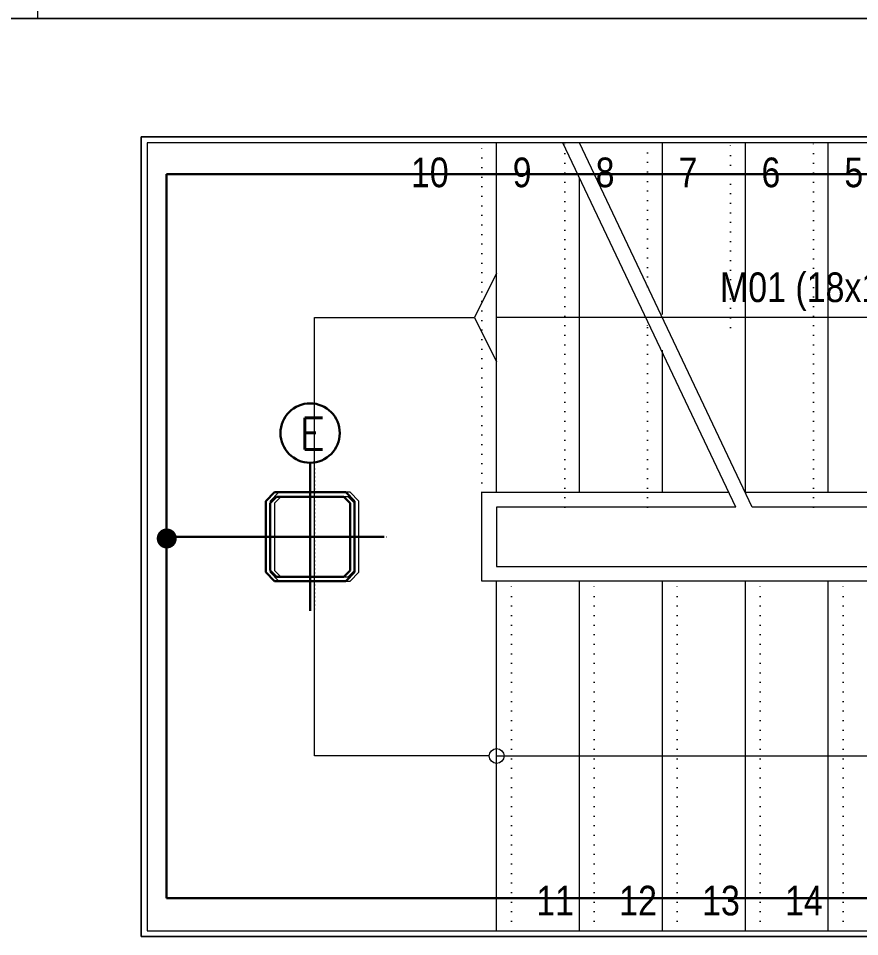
# Model space of a CAD drawing. Extents: x -2012 to 34975, y -1043 to 8321.
# Drawn here: x 9804.3 to 10088.4, y 352.5 to 662.5 of the extents above; entities that cross this region are included whole.
import ezdxf
from ezdxf.enums import TextEntityAlignment as Align

# ---------------------------------------------------------------- set-up
doc = ezdxf.new("R2010")
doc.units = 0
doc.header["$LTSCALE"] = 25
doc.linetypes.add('DOT2', pattern=[0.125, 0, -0.125])
doc.layers.get('0').update_dxf_attribs({"color": 9, "lineweight": 9})
for name, color, linetype, lineweight in [('00', 9, 'Continuous', 9), ('01', 9, 'Continuous', 9), ('14', 9, 'Continuous', 9), ('19', 9, 'Continuous', 9), ('19D', 9, 'DOT2', 9), ('21', 9, 'Continuous', 9), ('E-2x18(W) PL DOWNLIGHT ARMATÜR (SIVAÜSTÜ)', 7, 'Continuous', 30), ('E-ACİL AYDINLATMA KİTİ', 7, 'Continuous', 30), ('E-KABLO', 7, 'Continuous', 30), ('E-YUKARI ÇIKAN HAT', 7, 'Continuous', 30)]:
    doc.layers.add(name, color=color, linetype=linetype, lineweight=lineweight)
doc.styles.add('E-YAZI', font='txttw.shx')
doc.styles.add('MuuM_TEXT-STANDART', font='ARIALN.TTF')

# ---------------------------------------------------------------- blocks, each defined once
blk = doc.blocks.new('0_arrowstairs')
blk.add_lwpolyline([(0, 0), (0, -30), (15, 0), (0, 30)], close=True)
blk = doc.blocks.new('*U512')
blk.add_lwpolyline([(0, 0), (0, 392)])
blk.add_circle((0, 0), 5)
at = {"rotation": 90}
blk.add_blockref('0_arrowstairs', (0, 392), dxfattribs=at)
blk = doc.blocks.new('*U513')
blk.add_lwpolyline([(0, 0), (0, 504)])
blk.add_circle((0, 0), 5)
at = {"rotation": 90}
blk.add_blockref('0_arrowstairs', (0, 504), dxfattribs=at)
blk = doc.blocks.new('merd.1.mekanik')
at = {"layer": '19', "linetype": 'Continuous'}
for points in [[(9243.97, 502.5), (9243.97, 620.5)], [(9324.71, 497.5), (9266.38, 620.5)], [(9330.3, 497.5), (9271.97, 620.5)], [(9299.97, 562.5), (9299.97, 620.5)], [(9327.97, 502.5), (9327.97, 620.5)], [(9355.97, 502.5), (9355.97, 620.5)], [(9383.97, 502.5), (9383.97, 620.5)], [(9411.97, 502.5), (9411.97, 620.5)], [(9439.97, 502.5), (9439.97, 620.5)], [(9467.97, 502.5), (9467.97, 620.5)], [(9495.97, 502.5), (9495.97, 620.5)], [(9271.97, 502.5), (9271.97, 608.52)], [(9299.97, 502.5), (9299.97, 550.52)], [(9324.71, 497.5), (9243.97, 497.5), (9243.97, 477.5), (9243.97, 477.5), (9518.97, 477.5), (9518.97, 492.5), (9523.97, 492.5), (9523.97, 472.5), (9518.97, 472.5), (9238.97, 472.5), (9238.97, 472.5), (9238.97, 502.5), (9322.38, 502.5)], [(9243.97, 354.5), (9243.97, 472.5)], [(9271.97, 354.5), (9271.97, 472.5)], [(9299.97, 354.5), (9299.97, 472.5)], [(9327.97, 354.5), (9327.97, 472.5)], [(9355.97, 354.5), (9355.97, 472.5)], [(9383.97, 354.5), (9383.97, 472.5)], [(9411.97, 354.5), (9411.97, 472.5)], [(9439.97, 354.5), (9439.97, 472.5)]]:
    blk.add_lwpolyline(points, dxfattribs=at)
at = {"layer": '19'}
for points in [[(9330.3, 497.5), (9271.97, 620.5)], [(9241.47, 413.5), (9182.47, 413.5), (9182.47, 561.5), (9236.47, 561.5)], [(9327.97, 502.5), (9523.97, 502.5), (9523.97, 502.5), (9523.97, 497.5), (9523.97, 497.5), (9330.3, 497.5)]]:
    blk.add_lwpolyline(points, dxfattribs=at)
at = {"layer": '19D'}
for points in [[(9238.97, 502.5), (9238.97, 620.5)], [(9266.97, 497.5), (9266.97, 620.5)], [(9294.97, 572), (9294.97, 620.5)], [(9322.97, 558.17), (9322.97, 620.5)], [(9350.97, 497.5), (9350.97, 620.5)], [(9378.97, 497.5), (9378.97, 620.5)], [(9406.97, 497.5), (9406.97, 620.5)], [(9434.97, 497.5), (9434.97, 620.5)], [(9462.97, 497.5), (9462.97, 620.5)], [(9490.97, 497.5), (9490.97, 620.5)], [(9294.97, 558.17), (9294.97, 563.5)], [(9294.97, 497.5), (9294.97, 560.22)], [(9248.97, 354.5), (9248.97, 472.5)], [(9276.97, 354.5), (9276.97, 472.5)], [(9304.97, 354.5), (9304.97, 472.5)], [(9332.97, 354.5), (9332.97, 472.5)], [(9360.97, 354.5), (9360.97, 472.5)], [(9388.97, 354.5), (9388.97, 472.5)], [(9416.97, 354.5), (9416.97, 472.5)], [(9444.97, 354.5), (9444.97, 472.5)]]:
    blk.add_lwpolyline(points, dxfattribs=at)
at = {"layer": '19', "xscale": 0.5, "yscale": 0.5, "zscale": 0.5}
for name, p, rotation in [('*U513', (9495.97, 561.5), 90), ('*U512', (9243.97, 413.5), 270)]:
    blk.add_blockref(name, p, dxfattribs=dict(at, rotation=rotation))
at = {"layer": '21', "style": 'MuuM_TEXT-STANDART'}
for s, p in [('10', (9227.78, 615.5)), ('9', (9255.78, 615.5)), ('8', (9283.78, 615.5)), ('7', (9311.78, 615.5)), ('6', (9339.78, 615.5)), ('5', (9367.78, 615.5)), ('4', (9395.78, 615.5)), ('3', (9423.78, 615.5)), ('2', (9451.78, 615.5)), ('1', (9479.78, 615.5)), ('M01 (18x16.5 / 28)', (9415.56, 576.72)), ('11', (9270.11, 369.67)), ('12', (9298.11, 369.67)), ('13', (9326.11, 369.67)), ('14', (9354.11, 369.67)), ('15', (9382.11, 369.67)), ('16', (9410.11, 369.67)), ('17', (9438.11, 369.67)), ('18', (9466.11, 369.67))]:
    blk.add_text(s, height=10, dxfattribs=at).set_placement(p, align=Align.TOP_RIGHT)
blk = doc.blocks.new('p-sıva altı_vw')
at = {"linetype": 'DOT2', "ltscale": 0.4}
for q in [(0, 25), (0, 25), (-25, 0), (-25, 0), (0, -25), (25, 0), (0, -25), (25, 0)]:
    blk.add_line((0, 0), q, dxfattribs=at)
for points in [[(-12, -15), (12, -15), (15, -12), (15, 12), (12, 15), (-12, 15), (-15, 12), (-15, -12)], [(-11.38, -13.5), (11.38, -13.5), (13.5, -11.38), (13.5, 11.38), (11.38, 13.5), (-11.38, 13.5), (-13.5, 11.38), (-13.5, -11.38)]]:
    blk.add_lwpolyline(points, close=True)
blk = doc.blocks.new('100_ACİL AYDINLATMA KİTİ')
at = {"layer": 'E-ACİL AYDINLATMA KİTİ', "color": 3}
blk.add_circle((0, 0), 1.251, dxfattribs=at)
at = {"layer": 'E-ACİL AYDINLATMA KİTİ', "color": 3, "style": 'E-YAZI'}
blk.add_text('E', height=1.34, dxfattribs=at).set_placement((-0.448, -0.694))
blk = doc.blocks.new('100_2x18(W) PL DOWNLIGHT ARMATÜR (SIVAÜSTÜ)')
at = {"layer": 'E-2x18(W) PL DOWNLIGHT ARMATÜR (SIVAÜSTÜ)', "color": 4, "ltscale": 0.4}
for q in [(0, 25), (0, 25), (-25, 0), (-25, 0), (0, -25), (25, 0), (0, -25), (25, 0)]:
    blk.add_line((0, 0), q, dxfattribs=at)
at = {"layer": 'E-2x18(W) PL DOWNLIGHT ARMATÜR (SIVAÜSTÜ)', "color": 4}
for p, q in [((-12, 15), (-15, 12)), ((-11.38, 13.5), (-13.5, 11.38)), ((12, 15), (-12, 15)), ((11.38, 13.5), (-11.38, 13.5)), ((13.5, 11.38), (11.38, 13.5)), ((15, 12), (12, 15)), ((-15, 12), (-15, -12)), ((-13.5, 11.38), (-13.5, -11.38)), ((13.5, -11.38), (13.5, 11.38)), ((15, -12), (15, 12)), ((-15, -12), (-12, -15)), ((-13.5, -11.38), (-11.38, -13.5)), ((11.38, -13.5), (13.5, -11.38)), ((12, -15), (15, -12)), ((-12, -15), (12, -15)), ((-11.38, -13.5), (11.38, -13.5))]:
    blk.add_line(p, q, dxfattribs=at)

msp = doc.modelspace()

# ---------------------------------------------------------------- linework, layer by layer
at = {"layer": '00'}
msp.add_lwpolyline([(9795.84, 662.5), (9795.84, 662.5), (9795.84, 1012.5), (9810.84, 1012.5), (9810.84, 757.5), (10535.84, 757.5), (10535.84, 742.5), (10395.84, 742.5), (10395.84, 662.5), (10380.84, 662.5), (10380.84, 742.5), (9810.84, 742.5), (9810.84, 662.5), (9810.84, 662.5)], dxfattribs=at)
at = {"layer": '01'}
for points in [[(10395.84, 352.5), (10395.84, 312.5), (9795.84, 312.5), (9795.84, 662.5), (10395.84, 662.5), (10395.84, 622.5), (9845.84, 622.5), (9845.84, 352.5)], [(10395.84, 662.5), (9795.84, 662.5), (9795.84, 312.5), (10395.84, 312.5), (10395.84, 352.5), (9845.84, 352.5), (9845.84, 622.5), (10395.84, 622.5)]]:
    msp.add_lwpolyline(points, close=True, dxfattribs=at)
at = {"layer": '14'}
msp.add_lwpolyline([(9812.84, 1010.5), (9812.84, 759.5), (10537.84, 759.5), (10537.84, 740.5), (10397.84, 740.5), (10397.84, 490.5), (10378.84, 490.5), (10378.84, 620.5), (10378.84, 620.5), (10378.84, 620.5), (9847.84, 620.5), (9847.84, 354.5), (10378.84, 354.5), (10378.84, 354.5), (10378.84, 354.5), (10378.84, 384.5), (10397.84, 384.5), (10397.84, 334.5)], dxfattribs=at)
at = {"layer": 'E-KABLO', "color": 6}
for p, q in [((9854.33, 365.5), (9854.33, 609.89)), ((10349.53, 609.89), (9854.33, 609.89)), ((9877.87, 487.5), (9854.33, 487.5)), ((9854.33, 365.5), (10533.57, 365.5))]:
    msp.add_line(p, q, dxfattribs=at)
at = {"layer": 'E-YUKARI ÇIKAN HAT', "color": 4, "linetype": 'Continuous', "const_width": 3.38}
msp.add_lwpolyline([(9852.76, 486.92, 1), (9856.14, 486.92, 1)], format="xyb", close=True, dxfattribs=at)

# ---------------------------------------------------------------- block references
for name, p in [('merd.1.mekanik', (721.87, 0)), ('p-sıva altı_vw', (9904.34, 487.5))]:
    msp.add_blockref(name, p)
at = {"layer": 'E-2x18(W) PL DOWNLIGHT ARMATÜR (SIVAÜSTÜ)', "color": 6}
msp.add_blockref('100_2x18(W) PL DOWNLIGHT ARMATÜR (SIVAÜSTÜ)', (9902.87, 487.5), dxfattribs=at)
at = {"layer": 'E-ACİL AYDINLATMA KİTİ', "xscale": 8, "yscale": 8, "zscale": 8}
msp.add_blockref('100_ACİL AYDINLATMA KİTİ', (9902.87, 522.51), dxfattribs=at)

doc.saveas('drawing.dxf')
